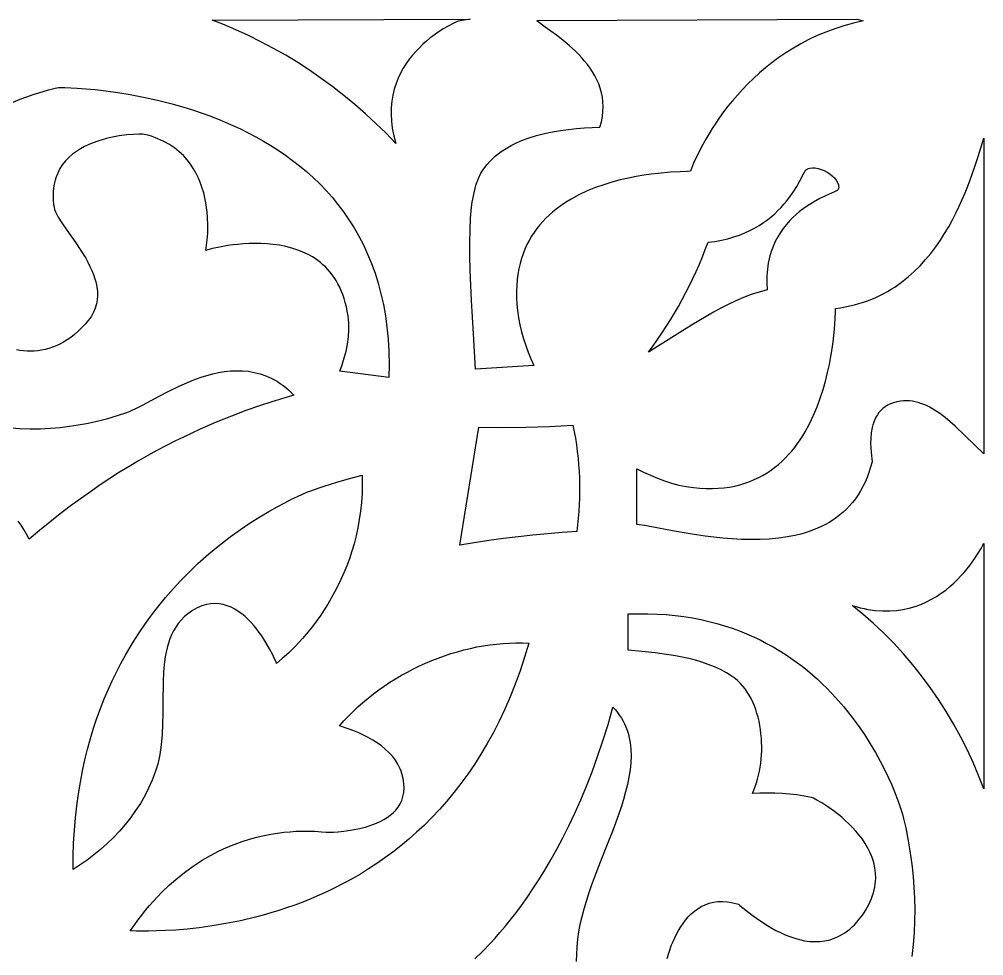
# Model space of a CAD drawing. Extents: x -270 to 270, y -847 to 847.
# Drawn here: x 10.3 to 67.5, y -323.9 to -268.4 of the extents above; entities that cross this region are included whole.
import ezdxf

# ---------------------------------------------------------------- set-up
doc = ezdxf.new("R2010")
doc.units = 0
doc.layers.add('LAYER_1', color=18, linetype='CONTINUOUS')

msp = doc.modelspace()

# ---------------------------------------------------------------- linework, layer by layer
at = {"layer": 'LAYER_1'}
for points in [[(37.039, -268.384), (36.683, -268.436), (36.33, -268.498), (36.23, -268.535), (36.036, -268.623), (35.765, -268.764), (35.434, -268.958), (35.057, -269.206), (34.652, -269.51), (34.444, -269.682), (34.235, -269.868), (34.027, -270.069), (33.823, -270.284), (33.623, -270.513), (33.43, -270.757), (33.247, -271.015), (33.075, -271.288), (32.916, -271.576), (32.773, -271.879), (32.647, -272.197), (32.54, -272.529), (32.455, -272.877), (32.393, -273.24), (32.356, -273.619), (32.347, -274.013), (32.368, -274.423), (32.42, -274.849), (32.506, -275.29), (32.627, -275.747), (32.048, -275.143), (31.45, -274.556), (30.834, -273.985), (30.201, -273.432), (29.552, -272.898), (28.888, -272.382), (28.209, -271.886), (27.518, -271.409), (26.813, -270.954), (26.097, -270.519), (25.37, -270.106), (24.632, -269.715), (23.886, -269.347), (23.131, -269.003), (22.369, -268.682), (21.745, -268.441), (37.027, -268.383)], [(60.355, -268.471), (59.771, -268.608), (59.206, -268.765), (58.66, -268.943), (58.133, -269.139), (57.625, -269.354), (57.134, -269.585), (56.662, -269.831), (56.208, -270.092), (55.771, -270.366), (55.352, -270.652), (54.95, -270.948), (54.565, -271.253), (54.197, -271.566), (53.845, -271.886), (53.51, -272.212), (53.191, -272.542), (52.887, -272.875), (52.6, -273.21), (52.328, -273.545), (52.071, -273.88), (51.829, -274.213), (51.602, -274.543), (51.39, -274.869), (51.192, -275.189), (51.008, -275.502), (50.838, -275.807), (50.539, -276.388), (50.293, -276.922), (50.099, -277.398), (49.903, -277.409), (49.497, -277.424), (48.914, -277.458), (48.186, -277.523), (47.777, -277.572), (47.345, -277.633), (46.892, -277.709), (46.422, -277.802), (45.941, -277.912), (45.451, -278.042), (44.958, -278.194), (44.464, -278.368), (43.974, -278.568), (43.492, -278.793), (43.023, -279.047), (42.794, -279.185), (42.569, -279.33), (42.349, -279.484), (42.135, -279.645), (41.927, -279.815), (41.726, -279.993), (41.531, -280.18), (41.344, -280.376), (41.165, -280.581), (40.995, -280.796), (40.834, -281.02), (40.682, -281.253), (40.54, -281.497), (40.409, -281.751), (40.289, -282.015), (40.18, -282.289), (40.084, -282.575), (40, -282.872), (39.929, -283.179), (39.872, -283.499), (39.829, -283.83), (39.8, -284.172), (39.786, -284.527), (39.789, -284.894), (39.807, -285.274), (39.841, -285.666), (39.9, -286.087), (39.981, -286.504), (40.083, -286.918), (40.204, -287.327), (40.339, -287.732), (40.488, -288.131), (40.647, -288.526), (40.814, -288.916), (37.356, -289.137), (37.237, -287.032), (37.125, -285.067), (37.044, -283.259), (37.022, -282.419), (37.017, -281.624), (37.03, -280.877), (37.066, -280.181), (37.126, -279.536), (37.166, -279.233), (37.214, -278.945), (37.269, -278.671), (37.333, -278.411), (37.404, -278.165), (37.485, -277.934), (37.574, -277.719), (37.673, -277.519), (37.782, -277.335), (37.9, -277.166), (38.046, -276.988), (38.199, -276.819), (38.36, -276.659), (38.528, -276.508), (38.703, -276.365), (38.885, -276.231), (39.073, -276.104), (39.266, -275.985), (39.465, -275.874), (39.669, -275.769), (40.092, -275.581), (40.53, -275.419), (40.982, -275.28), (41.444, -275.162), (41.914, -275.065), (42.388, -274.985), (42.865, -274.92), (43.34, -274.87), (43.812, -274.83), (44.733, -274.778), (44.821, -274.463), (44.882, -274.156), (44.917, -273.856), (44.927, -273.565), (44.915, -273.281), (44.881, -273.004), (44.826, -272.736), (44.753, -272.474), (44.662, -272.221), (44.555, -271.975), (44.434, -271.737), (44.299, -271.507), (44.152, -271.284), (43.995, -271.068), (43.829, -270.861), (43.656, -270.66), (43.476, -270.468), (43.291, -270.283), (42.913, -269.935), (42.532, -269.617), (42.16, -269.329), (41.487, -268.842), (40.984, -268.471), (41.006, -268.454), (59.979, -268.383)], [(67.5, -294.152), (66.95, -293.628), (66.386, -293.071), (65.806, -292.517), (65.508, -292.252), (65.206, -292.001), (64.898, -291.769), (64.585, -291.559), (64.265, -291.377), (64.103, -291.298), (63.939, -291.227), (63.774, -291.165), (63.607, -291.113), (63.438, -291.071), (63.268, -291.039), (63.095, -291.019), (62.921, -291.011), (62.745, -291.015), (62.568, -291.032), (62.35, -291.07), (62.15, -291.124), (61.968, -291.192), (61.802, -291.274), (61.652, -291.368), (61.517, -291.473), (61.396, -291.588), (61.288, -291.712), (61.193, -291.845), (61.111, -291.984), (61.039, -292.129), (60.979, -292.279), (60.928, -292.433), (60.887, -292.589), (60.828, -292.906), (60.797, -293.22), (60.789, -293.523), (60.797, -293.807), (60.815, -294.063), (60.86, -294.457), (60.878, -294.636), (60.791, -294.958), (60.693, -295.265), (60.584, -295.559), (60.464, -295.839), (60.334, -296.105), (60.195, -296.358), (60.046, -296.598), (59.888, -296.825), (59.721, -297.04), (59.546, -297.243), (59.362, -297.434), (59.171, -297.614), (58.972, -297.783), (58.766, -297.94), (58.554, -298.087), (58.335, -298.224), (58.11, -298.35), (57.879, -298.467), (57.642, -298.575), (57.401, -298.673), (57.155, -298.762), (56.905, -298.843), (56.65, -298.916), (56.392, -298.98), (55.866, -299.086), (55.329, -299.164), (54.784, -299.216), (54.234, -299.243), (53.681, -299.249), (53.128, -299.237), (52.578, -299.207), (52.034, -299.163), (51.498, -299.106), (50.973, -299.04), (50.461, -298.966), (49.966, -298.887), (49.036, -298.723), (48.204, -298.566), (47.493, -298.434), (46.923, -298.348), (46.923, -295.052), (47.324, -295.245), (47.732, -295.429), (48.146, -295.6), (48.564, -295.756), (48.988, -295.894), (49.416, -296.009), (49.849, -296.101), (50.286, -296.164), (50.67, -296.199), (51.043, -296.216), (51.404, -296.217), (51.754, -296.202), (52.092, -296.171), (52.419, -296.126), (52.735, -296.066), (53.04, -295.991), (53.335, -295.904), (53.619, -295.803), (53.893, -295.69), (54.157, -295.565), (54.411, -295.429), (54.656, -295.282), (54.891, -295.124), (55.117, -294.957), (55.334, -294.781), (55.542, -294.595), (55.741, -294.401), (55.931, -294.2), (56.114, -293.991), (56.288, -293.776), (56.454, -293.554), (56.612, -293.327), (56.763, -293.095), (56.907, -292.857), (57.172, -292.371), (57.41, -291.873), (57.622, -291.366), (57.809, -290.856), (57.974, -290.345), (58.117, -289.839), (58.241, -289.341), (58.346, -288.856), (58.433, -288.387), (58.506, -287.939), (58.565, -287.516), (58.646, -286.762), (58.689, -286.158), (58.707, -285.736), (58.71, -285.531), (59.002, -285.492), (59.286, -285.444), (59.565, -285.388), (59.837, -285.323), (60.102, -285.25), (60.362, -285.169), (60.615, -285.08), (60.862, -284.984), (61.103, -284.881), (61.338, -284.77), (61.568, -284.653), (61.792, -284.53), (62.01, -284.4), (62.222, -284.265), (62.631, -283.977), (63.018, -283.669), (63.384, -283.341), (63.73, -282.997), (64.057, -282.639), (64.365, -282.267), (64.655, -281.885), (64.928, -281.493), (65.183, -281.095), (65.422, -280.693), (65.646, -280.287), (65.855, -279.881), (66.049, -279.475), (66.23, -279.073), (66.397, -278.676), (66.553, -278.286), (66.696, -277.905), (66.951, -277.179), (67.166, -276.513), (67.5, -275.426)], [(57.506, -277.203), (57.68, -277.234), (57.858, -277.287), (58.036, -277.359), (58.207, -277.448), (58.37, -277.552), (58.518, -277.667), (58.648, -277.792), (58.755, -277.925), (58.835, -278.062), (58.884, -278.202), (58.895, -278.272), (58.897, -278.342), (58.889, -278.411), (58.87, -278.479), (58.849, -278.503), (58.804, -278.533), (58.648, -278.61), (58.12, -278.85), (57.775, -279.022), (57.395, -279.233), (56.993, -279.488), (56.788, -279.633), (56.583, -279.791), (56.379, -279.961), (56.178, -280.146), (55.982, -280.344), (55.793, -280.556), (55.612, -280.784), (55.441, -281.027), (55.282, -281.287), (55.136, -281.562), (55.005, -281.855), (54.891, -282.166), (54.796, -282.494), (54.721, -282.841), (54.668, -283.208), (54.639, -283.593), (54.635, -283.999), (54.658, -284.426), (54.183, -284.561), (53.715, -284.717), (53.254, -284.893), (52.799, -285.086), (52.349, -285.296), (51.905, -285.52), (51.464, -285.756), (51.028, -286.003), (50.165, -286.52), (49.311, -287.057), (48.461, -287.598), (47.612, -288.129), (47.886, -287.758), (48.154, -287.381), (48.415, -286.999), (48.67, -286.61), (48.917, -286.217), (49.158, -285.819), (49.391, -285.416), (49.617, -285.008), (49.836, -284.596), (50.047, -284.18), (50.25, -283.76), (50.446, -283.336), (50.634, -282.908), (50.814, -282.478), (50.986, -282.044), (51.149, -281.608), (51.558, -281.555), (51.948, -281.484), (52.319, -281.398), (52.672, -281.296), (53.007, -281.181), (53.325, -281.053), (53.626, -280.914), (53.91, -280.765), (54.179, -280.608), (54.432, -280.442), (54.669, -280.27), (54.892, -280.093), (55.101, -279.913), (55.296, -279.729), (55.478, -279.544), (55.646, -279.358), (55.802, -279.174), (55.946, -278.991), (56.199, -278.638), (56.408, -278.307), (56.578, -278.009), (56.813, -277.551), (56.884, -277.41), (56.929, -277.341), (56.985, -277.297), (57.046, -277.262), (57.113, -277.234), (57.184, -277.214), (57.339, -277.196)], [(43.214, -292.845), (43.283, -293.233), (43.343, -293.624), (43.395, -294.016), (43.438, -294.41), (43.474, -294.805), (43.5, -295.201), (43.519, -295.597), (43.529, -295.994), (43.53, -296.391), (43.524, -296.787), (43.508, -297.183), (43.485, -297.578), (43.453, -297.972), (43.412, -298.365), (43.363, -298.756), (42.491, -298.819), (41.62, -298.894), (40.75, -298.98), (39.881, -299.077), (39.013, -299.186), (38.146, -299.306), (37.281, -299.437), (36.418, -299.58), (37.547, -292.577), (38.945, -292.591), (40.343, -292.577), (41.741, -292.533), (43.137, -292.459)], [(30.641, -295.968), (30.625, -296.51), (30.59, -297.038), (30.535, -297.554), (30.464, -298.057), (30.375, -298.547), (30.271, -299.024), (30.153, -299.488), (30.021, -299.939), (29.876, -300.377), (29.72, -300.802), (29.554, -301.213), (29.378, -301.611), (29.193, -301.996), (29.001, -302.368), (28.802, -302.726), (28.598, -303.071), (28.389, -303.402), (28.177, -303.72), (27.962, -304.024), (27.746, -304.315), (27.529, -304.591), (27.098, -305.104), (26.678, -305.561), (26.275, -305.962), (25.898, -306.307), (25.556, -306.595), (25.523, -306.503), (25.442, -306.315), (25.315, -306.048), (25.143, -305.721), (24.929, -305.352), (24.675, -304.959), (24.532, -304.759), (24.381, -304.559), (24.22, -304.363), (24.05, -304.172), (23.871, -303.988), (23.684, -303.814), (23.488, -303.651), (23.285, -303.503), (23.073, -303.372), (22.854, -303.259), (22.627, -303.167), (22.393, -303.098), (22.153, -303.055), (21.905, -303.039), (21.651, -303.053), (21.391, -303.1), (21.258, -303.136), (21.125, -303.181), (20.989, -303.235), (20.852, -303.299), (20.714, -303.372), (20.575, -303.455), (20.292, -303.653), (20.083, -303.828), (19.895, -304.017), (19.726, -304.219), (19.575, -304.432), (19.443, -304.657), (19.326, -304.893), (19.225, -305.138), (19.138, -305.393), (19.064, -305.656), (19.002, -305.928), (18.951, -306.207), (18.91, -306.492), (18.853, -307.08), (18.822, -307.687), (18.807, -308.934), (18.805, -309.563), (18.795, -310.19), (18.769, -310.808), (18.718, -311.412), (18.68, -311.707), (18.633, -311.997), (18.575, -312.28), (18.505, -312.557), (18.355, -313.043), (18.175, -313.519), (17.967, -313.987), (17.734, -314.443), (17.476, -314.889), (17.195, -315.323), (16.893, -315.743), (16.571, -316.15), (16.232, -316.543), (15.876, -316.919), (15.505, -317.28), (15.121, -317.623), (14.726, -317.948), (14.321, -318.254), (13.907, -318.541), (13.487, -318.806), (13.495, -318.017), (13.521, -317.244), (13.566, -316.489), (13.629, -315.75), (13.71, -315.029), (13.807, -314.324), (13.92, -313.635), (14.049, -312.963), (14.192, -312.307), (14.35, -311.666), (14.522, -311.042), (14.707, -310.433), (14.905, -309.84), (15.114, -309.262), (15.335, -308.699), (15.566, -308.152), (15.808, -307.619), (16.059, -307.1), (16.319, -306.597), (16.588, -306.107), (16.864, -305.632), (17.148, -305.171), (17.438, -304.723), (17.734, -304.29), (18.035, -303.87), (18.342, -303.463), (18.652, -303.07), (18.966, -302.689), (19.284, -302.322), (19.603, -301.967), (19.924, -301.624), (20.247, -301.295), (20.57, -300.977), (20.893, -300.672), (21.538, -300.096), (22.175, -299.567), (22.8, -299.083), (23.409, -298.643), (23.996, -298.246), (24.557, -297.889), (25.088, -297.573), (25.583, -297.295), (26.037, -297.055), (26.446, -296.85), (26.805, -296.681), (27.355, -296.441), (27.647, -296.324), (28.014, -296.189), (28.385, -296.066), (29.133, -295.842), (29.886, -295.631), (30.637, -295.414)], [(67.5, -314.034), (67.199, -313.242), (66.869, -312.459), (66.512, -311.686), (66.126, -310.924), (65.714, -310.175), (65.277, -309.44), (64.814, -308.721), (64.328, -308.018), (63.819, -307.333), (63.287, -306.667), (62.735, -306.022), (62.162, -305.398), (61.57, -304.798), (60.96, -304.221), (60.332, -303.671), (59.688, -303.147), (59.929, -303.22), (60.167, -303.284), (60.4, -303.338), (60.629, -303.384), (61.076, -303.448), (61.508, -303.479), (61.924, -303.479), (62.325, -303.45), (62.71, -303.395), (63.08, -303.314), (63.434, -303.211), (63.774, -303.088), (64.098, -302.946), (64.407, -302.788), (64.701, -302.616), (64.98, -302.432), (65.244, -302.237), (65.494, -302.035), (65.728, -301.828), (65.948, -301.617), (66.152, -301.404), (66.343, -301.192), (66.518, -300.983), (66.679, -300.779), (66.957, -300.393), (67.178, -300.052), (67.341, -299.774), (67.448, -299.574), (67.5, -299.469)], [(40.142, -305.369), (40.523, -305.382), (40.271, -306.222), (40.001, -307.033), (39.714, -307.817), (39.412, -308.574), (39.094, -309.304), (38.762, -310.009), (38.415, -310.688), (38.055, -311.342), (37.682, -311.971), (37.297, -312.576), (36.901, -313.158), (36.494, -313.717), (36.077, -314.252), (35.651, -314.766), (35.215, -315.258), (34.772, -315.728), (34.321, -316.178), (33.863, -316.607), (33.4, -317.016), (32.93, -317.406), (32.456, -317.778), (31.978, -318.13), (31.496, -318.465), (31.012, -318.782), (30.525, -319.082), (30.037, -319.365), (29.547, -319.632), (29.058, -319.884), (28.569, -320.12), (28.081, -320.342), (27.595, -320.549), (27.112, -320.743), (26.632, -320.923), (26.155, -321.09), (25.683, -321.245), (25.215, -321.388), (24.754, -321.52), (24.299, -321.641), (23.411, -321.851), (22.556, -322.023), (21.74, -322.16), (20.968, -322.267), (20.246, -322.347), (19.578, -322.403), (18.97, -322.44), (18.428, -322.461), (17.956, -322.47), (17.244, -322.467), (16.877, -322.461), (17.102, -322.137), (17.329, -321.824), (17.558, -321.524), (17.789, -321.234), (18.023, -320.956), (18.258, -320.689), (18.495, -320.433), (18.733, -320.187), (19.212, -319.727), (19.695, -319.306), (20.18, -318.923), (20.666, -318.576), (21.15, -318.263), (21.632, -317.984), (22.11, -317.735), (22.583, -317.515), (23.049, -317.323), (23.506, -317.157), (23.954, -317.015), (24.391, -316.896), (24.815, -316.796), (25.224, -316.716), (25.619, -316.653), (25.996, -316.605), (26.354, -316.571), (26.693, -316.549), (27.304, -316.534), (27.819, -316.545), (28.224, -316.57), (28.508, -316.594), (28.659, -316.603), (28.939, -316.593), (29.214, -316.575), (29.555, -316.541), (29.949, -316.486), (30.377, -316.406), (30.823, -316.296), (31.049, -316.227), (31.272, -316.15), (31.493, -316.062), (31.707, -315.963), (31.915, -315.854), (32.112, -315.732), (32.298, -315.597), (32.47, -315.45), (32.626, -315.288), (32.764, -315.113), (32.883, -314.922), (32.98, -314.715), (33.052, -314.492), (33.099, -314.252), (33.118, -313.995), (33.106, -313.719), (33.063, -313.425), (32.985, -313.111), (32.939, -312.971), (32.886, -312.834), (32.758, -312.572), (32.603, -312.325), (32.425, -312.093), (32.225, -311.874), (32.006, -311.669), (31.771, -311.478), (31.521, -311.299), (31.259, -311.133), (30.987, -310.979), (30.709, -310.838), (30.426, -310.707), (30.14, -310.588), (29.855, -310.48), (29.294, -310.293), (29.552, -310), (29.82, -309.715), (30.097, -309.436), (30.384, -309.165), (30.68, -308.902), (30.984, -308.647), (31.296, -308.4), (31.615, -308.161), (31.942, -307.931), (32.276, -307.71), (32.616, -307.497), (32.962, -307.293), (33.314, -307.099), (33.671, -306.913), (34.033, -306.738), (34.399, -306.572), (34.769, -306.416), (35.143, -306.27), (35.519, -306.134), (35.899, -306.009), (36.281, -305.894), (36.665, -305.79), (37.05, -305.697), (37.437, -305.615), (37.824, -305.545), (38.212, -305.486), (38.6, -305.438), (38.987, -305.403), (39.373, -305.379), (39.758, -305.368)]]:
    msp.add_lwpolyline(points, close=True, dxfattribs=at)
for points in [[(9.927, -273.289), (10.344, -273.122), (10.74, -272.974), (11.11, -272.846), (11.451, -272.736), (12.026, -272.571), (12.429, -272.472), (12.627, -272.437), (12.994, -272.435), (13.738, -272.466), (14.234, -272.502), (14.803, -272.554), (15.439, -272.627), (16.133, -272.723), (16.88, -272.846), (17.671, -272.997), (18.5, -273.18), (19.361, -273.398), (20.245, -273.654), (20.694, -273.797), (21.146, -273.95), (21.601, -274.115), (22.057, -274.291), (22.514, -274.478), (22.97, -274.678), (23.426, -274.89), (23.88, -275.115), (24.33, -275.353), (24.777, -275.604), (25.22, -275.869), (25.657, -276.149), (26.088, -276.443), (26.511, -276.753), (26.926, -277.077), (27.333, -277.417), (27.729, -277.774), (28.115, -278.147), (28.489, -278.537), (28.85, -278.943), (29.198, -279.368), (29.532, -279.81), (29.851, -280.271), (30.153, -280.751), (30.439, -281.249), (30.707, -281.767), (30.956, -282.305), (31.185, -282.863), (31.395, -283.441), (31.582, -284.04), (31.748, -284.661), (31.891, -285.303), (32.009, -285.967), (32.103, -286.654), (32.171, -287.363), (32.212, -288.096), (32.226, -288.851), (32.212, -289.631), (29.3, -289.263), (29.447, -288.874), (29.575, -288.473), (29.68, -288.063), (29.761, -287.648), (29.815, -287.228), (29.841, -286.808), (29.834, -286.389), (29.818, -286.181), (29.794, -285.975), (29.749, -285.698), (29.696, -285.433), (29.633, -285.18), (29.562, -284.937), (29.483, -284.705), (29.396, -284.484), (29.301, -284.274), (29.199, -284.074), (29.09, -283.883), (28.974, -283.703), (28.852, -283.532), (28.724, -283.37), (28.59, -283.217), (28.45, -283.073), (28.306, -282.938), (28.156, -282.811), (28.003, -282.692), (27.844, -282.581), (27.682, -282.478), (27.517, -282.383), (27.176, -282.213), (26.824, -282.07), (26.465, -281.953), (26.099, -281.859), (25.731, -281.786), (25.361, -281.734), (24.993, -281.699), (24.629, -281.681), (24.272, -281.677), (23.924, -281.686), (23.587, -281.705), (23.265, -281.733), (22.959, -281.768), (22.671, -281.808), (22.163, -281.897), (21.761, -281.985), (21.483, -282.057), (21.351, -282.099), (21.409, -281.778), (21.445, -281.467), (21.472, -281.075), (21.482, -280.616), (21.464, -280.104), (21.442, -279.832), (21.41, -279.553), (21.366, -279.268), (21.309, -278.978), (21.239, -278.686), (21.153, -278.393), (21.051, -278.101), (20.932, -277.812), (20.794, -277.528), (20.636, -277.25), (20.458, -276.98), (20.257, -276.719), (20.032, -276.471), (19.784, -276.236), (19.509, -276.016), (19.208, -275.813), (18.879, -275.629), (18.52, -275.466), (18.131, -275.325), (17.925, -275.263), (17.71, -275.208), (17.606, -275.199), (17.388, -275.198), (17.074, -275.21), (16.682, -275.243), (16.229, -275.302), (15.734, -275.394), (15.476, -275.454), (15.214, -275.525), (14.95, -275.608), (14.687, -275.703), (14.426, -275.81), (14.171, -275.932), (13.923, -276.068), (13.684, -276.22), (13.456, -276.389), (13.243, -276.574), (13.046, -276.777), (12.867, -276.999), (12.709, -277.24), (12.573, -277.502), (12.463, -277.785), (12.417, -277.935), (12.379, -278.09), (12.349, -278.251), (12.326, -278.417), (12.31, -278.59), (12.304, -278.768), (12.305, -278.953), (12.315, -279.144), (12.335, -279.341), (12.363, -279.545), (12.394, -279.672), (12.444, -279.809), (12.513, -279.956), (12.598, -280.113), (12.811, -280.453), (13.067, -280.825), (13.652, -281.65), (13.951, -282.097), (14.235, -282.561), (14.367, -282.798), (14.49, -283.039), (14.601, -283.282), (14.7, -283.527), (14.784, -283.774), (14.851, -284.023), (14.9, -284.272), (14.928, -284.521), (14.935, -284.77), (14.917, -285.019), (14.874, -285.266), (14.803, -285.512), (14.703, -285.756), (14.571, -285.998), (14.407, -286.237), (14.207, -286.472), (13.993, -286.693), (13.777, -286.896), (13.561, -287.08), (13.345, -287.248), (13.128, -287.398), (12.911, -287.532), (12.693, -287.65), (12.476, -287.752), (12.259, -287.84), (12.043, -287.912), (11.826, -287.971), (11.611, -288.016), (11.396, -288.048), (11.181, -288.068), (10.968, -288.075), (10.756, -288.07), (10.545, -288.054), (10.335, -288.027), (10.127, -287.99)], [(9.673, -292.602), (10.312, -292.653), (10.939, -292.674), (11.552, -292.668), (12.146, -292.638), (12.719, -292.589), (13.267, -292.522), (13.789, -292.442), (14.28, -292.352), (14.737, -292.255), (15.158, -292.155), (15.54, -292.054), (16.172, -291.867), (16.609, -291.72), (16.828, -291.641), (16.995, -291.573), (17.179, -291.489), (17.596, -291.277), (18.595, -290.735), (19.166, -290.437), (19.776, -290.14), (20.093, -289.997), (20.417, -289.86), (20.748, -289.732), (21.085, -289.614), (21.426, -289.508), (21.771, -289.415), (22.12, -289.339), (22.471, -289.281), (22.824, -289.242), (23.177, -289.225), (23.531, -289.232), (23.883, -289.264), (24.235, -289.324), (24.583, -289.413), (24.929, -289.534), (25.1, -289.606), (25.27, -289.687), (25.439, -289.777), (25.607, -289.877), (25.774, -289.985), (25.938, -290.103), (26.102, -290.23), (26.263, -290.368), (26.423, -290.516), (26.581, -290.674), (25.278, -291.07), (24.535, -291.315), (23.736, -291.595), (22.882, -291.916), (21.978, -292.281), (21.027, -292.695), (20.031, -293.16), (19.518, -293.413), (18.996, -293.681), (18.463, -293.964), (17.922, -294.262), (17.373, -294.576), (16.815, -294.907), (16.249, -295.254), (15.676, -295.619), (15.096, -296.002), (14.51, -296.404), (13.917, -296.824), (13.319, -297.263), (12.716, -297.723), (12.107, -298.203), (11.494, -298.704), (10.877, -299.226), (10.725, -298.932), (10.567, -298.654), (10.403, -298.392), (10.234, -298.145)], [(48.722, -324.092), (48.838, -323.708), (48.988, -323.291), (49.076, -323.075), (49.174, -322.858), (49.282, -322.64), (49.399, -322.424), (49.528, -322.213), (49.667, -322.007), (49.817, -321.809), (49.979, -321.621), (50.152, -321.445), (50.338, -321.283), (50.537, -321.137), (50.748, -321.01), (50.973, -320.902), (51.211, -320.816), (51.464, -320.755), (51.73, -320.719), (52.012, -320.712), (52.308, -320.735), (52.62, -320.79), (52.948, -320.879), (53.04, -320.941), (53.222, -321.088), (53.486, -321.3), (53.822, -321.559), (54.222, -321.846), (54.677, -322.141), (54.923, -322.286), (55.179, -322.427), (55.445, -322.56), (55.719, -322.683), (56, -322.795), (56.288, -322.892), (56.581, -322.973), (56.877, -323.035), (57.177, -323.075), (57.479, -323.092), (57.781, -323.082), (58.084, -323.044), (58.385, -322.976), (58.534, -322.929), (58.683, -322.874), (58.831, -322.81), (58.978, -322.737), (59.124, -322.654), (59.268, -322.561), (59.411, -322.459), (59.553, -322.346), (59.693, -322.223), (59.831, -322.088), (59.967, -321.943), (60.101, -321.785), (60.233, -321.616), (60.362, -321.435), (60.482, -321.252), (60.59, -321.071), (60.686, -320.891), (60.772, -320.713), (60.847, -320.536), (60.911, -320.361), (60.965, -320.188), (61.01, -320.016), (61.044, -319.846), (61.07, -319.678), (61.087, -319.512), (61.095, -319.348), (61.086, -319.026), (61.047, -318.712), (60.979, -318.407), (60.886, -318.11), (60.769, -317.823), (60.632, -317.546), (60.476, -317.278), (60.304, -317.021), (60.118, -316.774), (59.922, -316.539), (59.717, -316.314), (59.506, -316.102), (59.291, -315.901), (59.075, -315.713), (58.65, -315.375), (58.249, -315.09), (57.894, -314.861), (57.603, -314.692), (57.396, -314.584), (57.292, -314.541), (56.86, -314.454), (56.424, -314.387), (55.985, -314.337), (55.544, -314.304), (55.103, -314.285), (54.66, -314.279), (54.218, -314.285), (53.777, -314.3), (53.866, -314.098), (53.948, -313.888), (54.021, -313.67), (54.087, -313.447), (54.146, -313.217), (54.196, -312.983), (54.239, -312.744), (54.274, -312.502), (54.3, -312.256), (54.319, -312.008), (54.33, -311.759), (54.332, -311.508), (54.327, -311.258), (54.313, -311.007), (54.29, -310.758), (54.26, -310.511), (54.22, -310.266), (54.173, -310.024), (54.116, -309.787), (54.051, -309.553), (53.978, -309.325), (53.895, -309.103), (53.804, -308.888), (53.704, -308.679), (53.595, -308.479), (53.476, -308.287), (53.349, -308.105), (53.213, -307.933), (53.067, -307.771), (52.912, -307.621), (52.748, -307.483), (52.575, -307.358), (52.235, -307.147), (51.886, -306.959), (51.526, -306.792), (51.158, -306.645), (50.782, -306.515), (50.399, -306.401), (50.01, -306.302), (49.617, -306.215), (49.22, -306.14), (48.82, -306.075), (48.016, -305.968), (47.213, -305.88), (46.418, -305.798), (46.418, -303.655), (47.001, -303.639), (47.57, -303.641), (48.127, -303.66), (48.671, -303.695), (49.201, -303.746), (49.72, -303.813), (50.225, -303.894), (50.719, -303.989), (51.2, -304.098), (51.669, -304.22), (52.126, -304.355), (52.571, -304.502), (53.005, -304.66), (53.427, -304.83), (53.837, -305.01), (54.237, -305.2), (54.625, -305.399), (55.002, -305.607), (55.368, -305.824), (55.723, -306.048), (56.068, -306.28), (56.402, -306.518), (56.726, -306.762), (57.039, -307.013), (57.343, -307.268), (57.636, -307.528), (57.92, -307.792), (58.193, -308.06), (58.458, -308.33), (58.712, -308.603), (59.194, -309.155), (59.639, -309.71), (60.05, -310.264), (60.426, -310.813), (60.769, -311.352), (61.079, -311.878), (61.359, -312.386), (61.609, -312.872), (61.83, -313.331), (62.024, -313.76), (62.19, -314.153), (62.447, -314.818), (62.609, -315.292), (62.686, -315.54), (62.752, -315.797), (62.873, -316.335), (63.024, -317.115), (63.102, -317.583), (63.177, -318.098), (63.248, -318.652), (63.309, -319.243), (63.359, -319.865), (63.393, -320.513), (63.409, -321.181), (63.404, -321.866), (63.374, -322.563), (63.316, -323.266), (63.275, -323.618), (63.227, -323.97)], [(37.326, -324.113), (37.749, -323.701), (38.246, -323.185), (38.519, -322.885), (38.807, -322.558), (39.107, -322.202), (39.42, -321.816), (39.743, -321.401), (40.075, -320.955), (40.414, -320.478), (40.76, -319.969), (41.111, -319.429), (41.466, -318.855), (41.823, -318.248), (42.181, -317.607), (42.538, -316.931), (42.894, -316.22), (43.246, -315.473), (43.594, -314.69), (43.936, -313.87), (44.271, -313.012), (44.597, -312.117), (44.913, -311.182), (45.218, -310.208), (45.51, -309.194), (45.652, -309.35), (45.782, -309.51), (45.902, -309.673), (46.011, -309.84), (46.109, -310.01), (46.198, -310.183), (46.276, -310.36), (46.345, -310.539), (46.404, -310.722), (46.454, -310.908), (46.496, -311.097), (46.529, -311.288), (46.571, -311.68), (46.582, -312.081), (46.565, -312.492), (46.521, -312.911), (46.454, -313.339), (46.364, -313.774), (46.256, -314.216), (46.129, -314.664), (45.988, -315.117), (45.833, -315.574), (45.494, -316.501), (45.13, -317.437), (44.759, -318.377), (44.397, -319.316), (44.226, -319.784), (44.064, -320.249), (43.913, -320.711), (43.776, -321.169), (43.655, -321.622), (43.552, -322.071), (43.469, -322.513), (43.409, -322.949), (43.365, -323.398), (43.337, -323.837), (43.322, -324.266)]]:
    msp.add_lwpolyline(points, dxfattribs=at)

doc.saveas('drawing.dxf')
